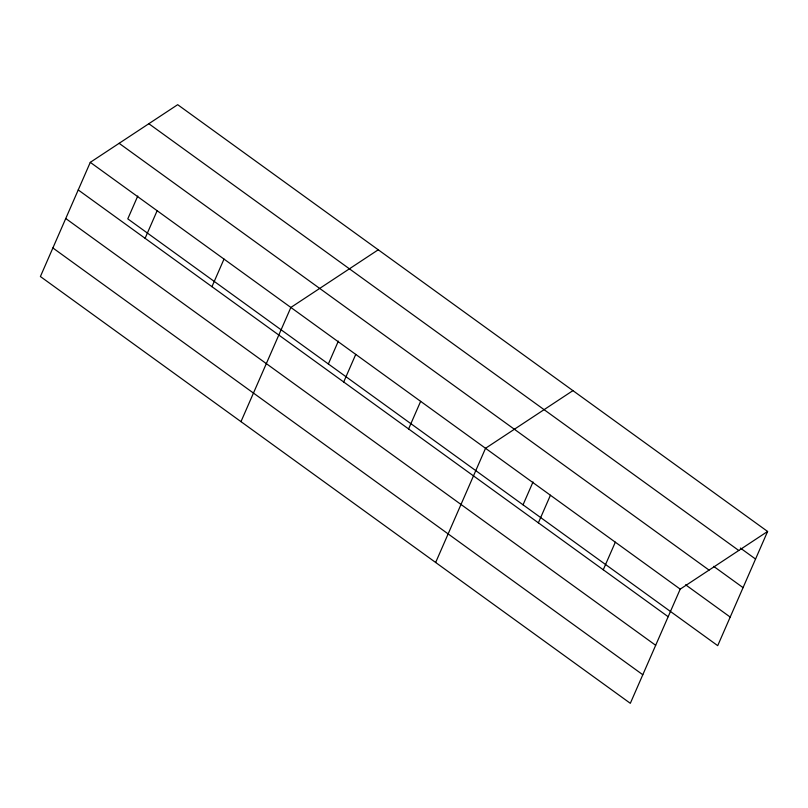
<?xml version="1.0" encoding="UTF-8"?>
<svg xmlns="http://www.w3.org/2000/svg" width="808" height="808" viewBox="0 0 808 808"><rect width="100%" height="100%" fill="white"/><g stroke="black" fill="none" stroke-linecap="round" stroke-linejoin="round"><path stroke-width="1.21" d="M90.284 162.347L40.4 276.538L630.321 703.313L680.215 589.133L767.6 531.462L177.679 104.687L90.284 162.347L680.215 589.133M137.774 196.011L127.785 218.867L717.716 645.653L767.6 531.462M145.097 238.309L157.146 210.716M211.948 286.678L224.008 259.085M240.976 421.645L290.86 307.454L378.255 249.783M328.361 363.974L338.35 341.107M343.703 381.992L355.752 354.399M408.596 428.937L420.645 401.344M435.653 562.479L485.537 448.288L572.923 390.628M523.039 504.808L533.028 481.952M538.37 522.827L550.43 495.233M603.263 569.771L615.322 542.188M740.34 548.046L755.551 559.045M148.834 123.715L738.764 550.49M713.656 566.357L743.057 587.628M119.13 143.319L709.05 570.095M685.588 584.79L730.2 617.07M78.235 189.941L668.155 616.716M65.751 218.513L655.672 645.299M52.884 247.965L642.804 674.741"/></g></svg>
